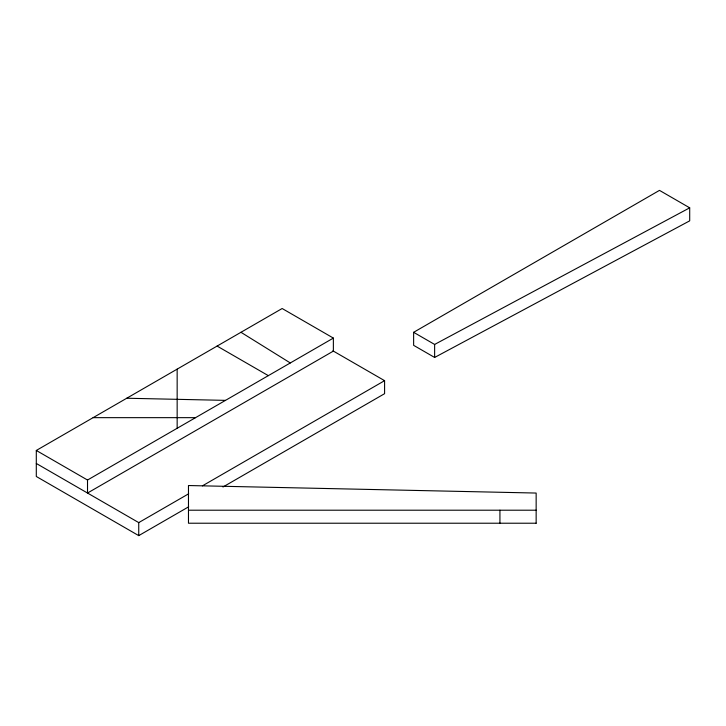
<?xml version="1.0" encoding="UTF-8"?>
<svg xmlns="http://www.w3.org/2000/svg" width="726" height="726" viewBox="0 0 726 726"><rect width="100%" height="100%" fill="white"/><g stroke="black" fill="none" stroke-linecap="round" stroke-linejoin="round"><path stroke-width="1.09" d="M188.696 506.784L138.739 535.625L36.3 476.483L36.3 450.456L282.151 308.514L333.37 338.089L333.37 351.103L87.519 493.036L87.519 480.031L333.37 338.089M413.629 332.317L659.48 190.375L689.7 207.827L689.7 220.84L434.629 357.455L413.629 345.331L413.629 332.317L434.629 344.442L689.7 207.827M36.3 463.469L138.739 522.611L188.696 493.771M202.409 485.857L384.589 380.669L384.589 393.683L222.973 486.992M93.109 417.659L195.548 417.659M188.47 510.206L536.151 510.206M126.751 398.238L225.487 400.371M332.88 350.812L384.589 380.669M217.101 346.075L268.321 375.641M36.3 450.456L87.519 480.031M240.968 332.29L290.3 362.955M499.933 510.206L499.933 523.219M434.629 344.442L434.629 357.455M177.153 369.135L177.153 428.276M138.739 522.611L138.739 535.625M536.151 523.219L188.47 523.219L188.47 485.531L536.151 493.054L536.151 523.219"/></g></svg>
